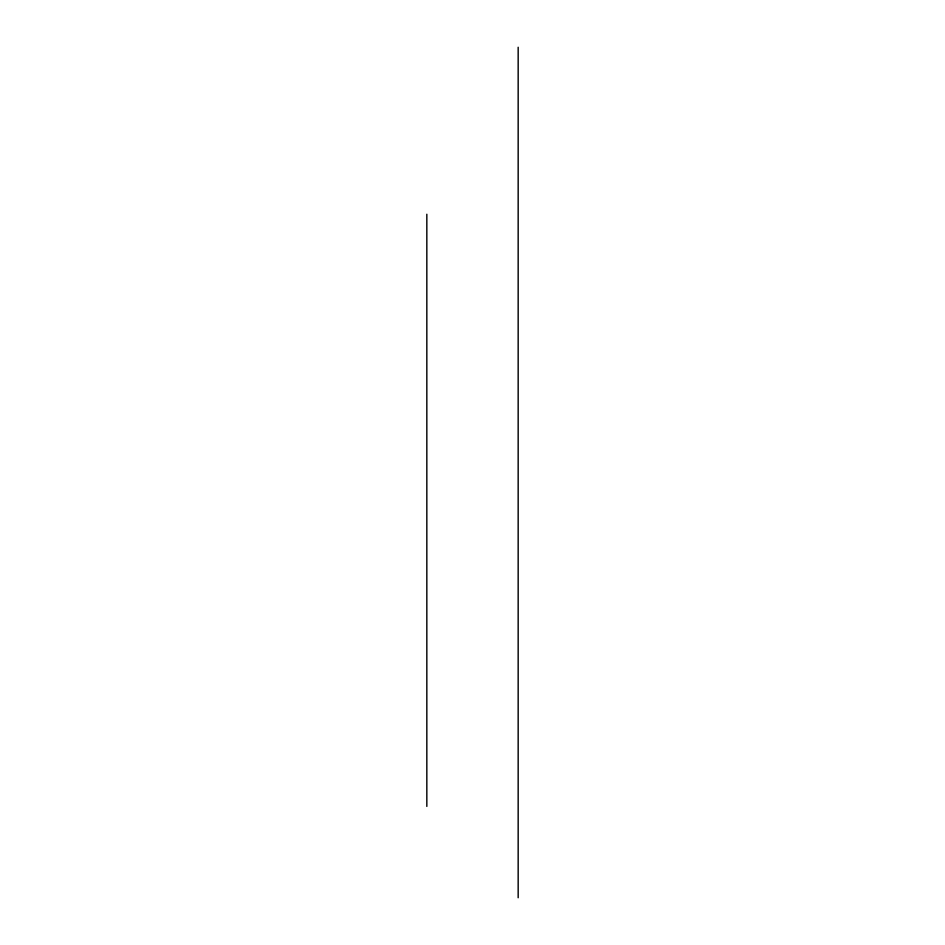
<?xml version="1.0" encoding="UTF-8"?>
<svg xmlns="http://www.w3.org/2000/svg" width="945" height="945" viewBox="0 0 945 945"><rect width="100%" height="100%" fill="white"/><g stroke="black" fill="none" stroke-linecap="round" stroke-linejoin="round"><path stroke-width="1.42" d="M518.167 47.25L518.167 897.75M426.833 214.243L426.833 806.416"/></g></svg>
